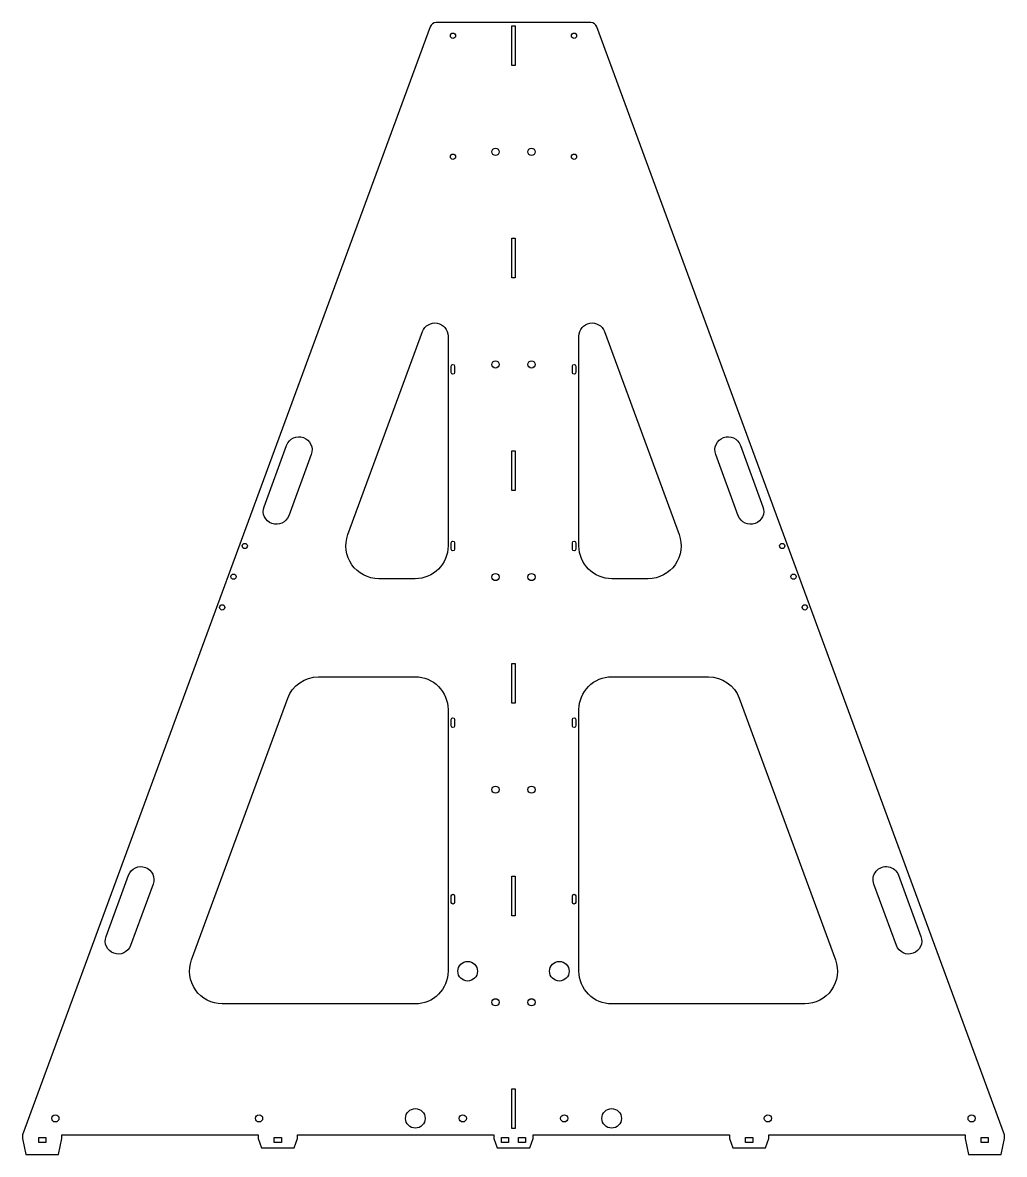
# Model space of a CAD drawing. Header units: millimetres. Extents: x -750 to 750, y -30 to 1700.
import ezdxf

# ---------------------------------------------------------------- set-up
doc = ezdxf.new("R2010")
doc.units = ezdxf.units.MM

msp = doc.modelspace()

# ---------------------------------------------------------------- linework, layer by layer
for points in [[(-750, -6), (-745, -30), (-695, -30), (-690, -6), (-690, 0), (-390, 0), (-390, -6), (-385, -20), (-335, -20), (-330, -6), (-330, 0), (-30, 0), (-30, -6), (-25, -20), (25, -20), (30, -6), (30, 0), (330, 0), (330, -6), (335, -20), (385, -20), (390, -6), (390, 0), (690, 0), (690, -6), (695, -30), (745, -30), (750, -6), (750, 0), (127.4, 1693.5, 0.314408), (118, 1700), (-118, 1700, 0.314408), (-127.4, 1693.5), (-750, 0)], [(-100, 900, -0.414214), (-150, 850), (-206, 850, -0.521598), (-253, 917.3), (-138.8, 1227.8, -0.837719), (-100, 1220.9)], [(100, 1220.9, -0.837719), (138.8, 1227.8), (253, 917.3, -0.521598), (206, 850), (150, 850, -0.414214), (100, 900)], [(-90, 1165, -1), (-95, 1165), (-95, 1175, -1), (-90, 1175)], [(95, 1165, -1), (90, 1165), (90, 1175, -1), (95, 1175)], [(-343.5, 946.2, -1), (-381.1, 960), (-346.6, 1053.8, -1), (-309, 1040)], [(381.1, 960, -1), (343.5, 946.2), (309, 1040, -1), (346.6, 1053.8)], [(-90, 895, -1), (-95, 895), (-95, 905, -1), (-90, 905)], [(95, 895, -1), (90, 895), (90, 905, -1), (95, 905)], [(-445, 200, -0.521598), (-491.9, 267.3), (-344.9, 667.3, -0.314408), (-297.9, 700), (-150, 700, -0.414214), (-100, 650), (-100, 250, -0.414214), (-150, 200)], [(100, 650, -0.414214), (150, 700), (297.9, 700, -0.314408), (344.9, 667.3), (491.9, 267.3, -0.521598), (445, 200), (150, 200, -0.414214), (100, 250)], [(-90, 625, -1), (-95, 625), (-95, 635, -1), (-90, 635)], [(95, 625, -1), (90, 625), (90, 635, -1), (95, 635)], [(-585.1, 289.2, -1), (-622.6, 303), (-588.1, 396.8, -1), (-550.6, 383)], [(622.6, 303, -1), (585.1, 289.2), (550.6, 383, -1), (588.1, 396.8)], [(-90, 355, -1), (-95, 355), (-95, 365, -1), (-90, 365)], [(95, 355, -1), (90, 355), (90, 365, -1), (95, 365)]]:
    msp.add_lwpolyline(points, format="xyb", close=True)
for points in [[(-2.8, 1695.3), (2.8, 1695.3), (2.8, 1634.7), (-2.8, 1634.7)], [(-2.8, 1370.3), (2.8, 1370.3), (2.8, 1309.7), (-2.8, 1309.7)], [(-2.8, 1045.3), (2.8, 1045.3), (2.8, 984.7), (-2.8, 984.7)], [(-2.8, 720.3), (2.8, 720.3), (2.8, 659.7), (-2.8, 659.7)], [(-2.8, 395.3), (2.8, 395.3), (2.8, 334.7), (-2.8, 334.7)], [(-2.8, 70.3), (2.8, 70.3), (2.8, 9.7), (-2.8, 9.7)], [(-725.5, -12), (-725.5, -4), (-714.5, -4), (-714.5, -12)], [(-365.5, -12), (-365.5, -4), (-354.5, -4), (-354.5, -12)], [(-18.5, -12), (-18.5, -4), (-7.5, -4), (-7.5, -12)], [(7.5, -12), (7.5, -4), (18.5, -4), (18.5, -12)], [(354.5, -12), (354.5, -4), (365.5, -4), (365.5, -12)], [(714.5, -12), (714.5, -4), (725.5, -4), (725.5, -12)]]:
    msp.add_lwpolyline(points, close=True)
for centre, radius in [((-92.5, 1680), 4), ((92.5, 1680), 4), ((-27.5, 1502.5), 5.5), ((27.5, 1502.5), 5.5), ((-92.5, 1495), 4), ((92.5, 1495), 4), ((-27.5, 1177.5), 5.5), ((27.5, 1177.5), 5.5), ((-410.6, 900), 4), ((410.6, 900), 4), ((-427.8, 853.1), 4), ((-27.5, 852.5), 5.5), ((27.5, 852.5), 5.5), ((427.8, 853.1), 4), ((-445.1, 806.1), 4), ((445.1, 806.1), 4), ((-27.5, 527.5), 5.5), ((27.5, 527.5), 5.5), ((-70, 250), 15), ((70, 250), 15), ((-27.5, 202.5), 5.5), ((27.5, 202.5), 5.5), ((-150, 25), 15), ((150, 25), 15), ((-700, 25), 5.5), ((-388.8, 25), 5.5), ((-77.5, 25), 5.5), ((77.5, 25), 5.5), ((388.7, 25), 5.5), ((700, 25), 5.5)]:
    msp.add_circle(centre, radius)

doc.saveas('drawing.dxf')
